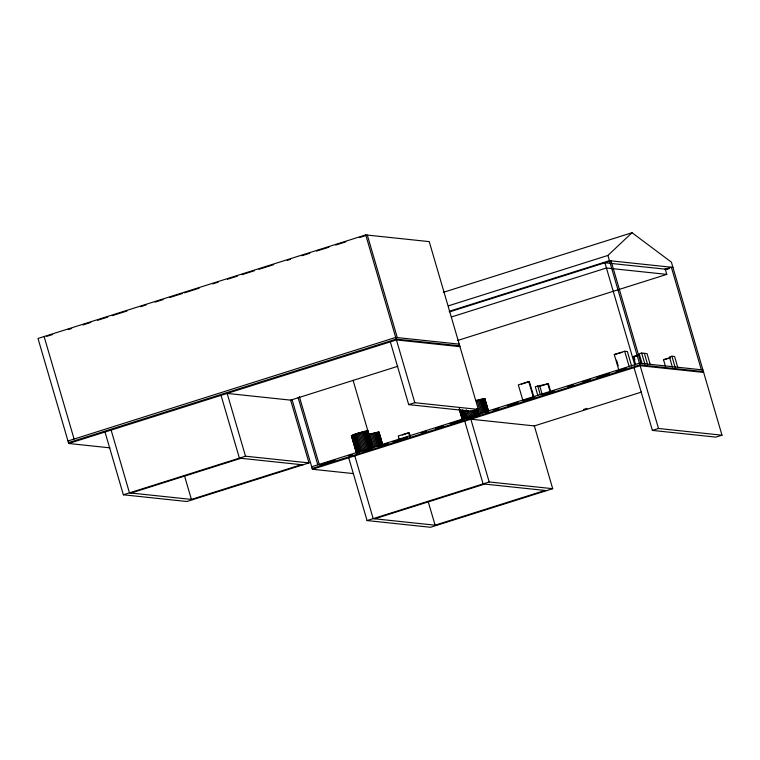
<?xml version="1.0" encoding="UTF-8"?>
<svg xmlns="http://www.w3.org/2000/svg" width="760" height="760" viewBox="0 0 760 760"><rect width="100%" height="100%" fill="white"/><g stroke="black" fill="none" stroke-linecap="round" stroke-linejoin="round"><path stroke-width="1.14" d="M356.611 453.682L351.405 435.86L354.341 434.33L363.651 431.537L368.001 431.005L372.894 447.716M368.001 431.005L367.279 431.575M372.571 447.744L368.666 434.378L379.041 432.164L378.318 432.744M475.741 400.558L484.889 398.724L484.167 399.304M448.561 305.795L607.905 255.445L632.025 232.721L671.403 262.162L722 435.195L715.892 437.123L652.394 430.407L634.039 367.64M357.979 433.675L358.938 433.352M479.969 415.036L429.229 241.623L365.731 234.906L38 338.456L68.713 443.488L109.868 447.839M46.816 336.338L52.459 334.552M68.257 329.565L71.639 328.491M82.925 324.928L90.82 322.43M97.594 320.292L107.749 317.081M112.261 315.656L126.939 311.02M140.476 306.745L146.119 304.959M155.154 302.109L163.048 299.611M169.822 297.474L182.239 293.55M184.49 292.837L199.158 288.202M212.705 283.926L218.348 282.14M227.373 279.291L237.528 276.079M242.05 274.654L254.458 270.731M258.97 269.306L273.647 264.67M287.185 260.385L290.577 259.322M301.853 255.749L309.757 253.26M316.53 251.113L328.938 247.19M335.711 245.052L345.866 241.841M359.413 237.566L365.275 235.714M443.298 292.353L632.025 232.721M449.188 311.315L609.434 260.68L672.933 267.397M449.635 311.837L611.011 260.851L640.994 363.365M451.497 316.958L606.433 268.005L666.776 274.388L665.247 269.163M67.982 440.98L395.713 337.421L459.211 344.137M68.466 442.652L396.207 339.102L459.705 345.819M68.713 443.488L396.445 339.938L459.942 346.655M664.582 269.373L671.356 267.226L701.337 369.749M666.159 269.534L669.55 268.47M457.558 340.499L666.776 274.388M290.424 400.216L397.793 366.291M105.013 432.022L123.367 494.788L245.508 456.19L309.006 462.906L290.652 400.14L227.155 393.423L245.508 456.19M408.699 404.633L414.798 402.705L478.296 409.421L472.197 411.35L408.699 404.633L390.345 341.867M131.052 493.022L240.977 458.289M533.947 397.242L529.387 381.644L528.751 381.577L518.329 384.864L522.889 400.463M618.839 370.148L614.279 354.549L624.682 351.262L627.38 351.548L631.607 366.035M521.408 384.161L529.387 381.644M621.87 352.422L614.279 354.549M550.639 391.457L548.359 383.658L535.268 386.659L537.871 395.57M650.303 364.752L647.045 353.618L641.668 353.048L639.217 353.818L642.153 363.85M635.578 364.353L633.298 356.554L639.283 354.663M539.001 386.622L548.359 383.658M633.925 356.62L639.15 354.977M636.567 356.06L639.549 355.11M301.321 464.673L191.397 499.406L184.518 475.865M309.006 462.906L186.865 501.505L123.367 494.788M410.276 436.116L409.298 432.772L408.661 432.706L398.24 436.002L399.219 439.337M402.315 434.976L408.3 433.086M311.676 466.754L639.417 363.204L702.914 369.92M320.492 464.635L335.16 459.999M348.707 455.715L352.089 454.651M363.375 451.088L371.269 448.59M378.043 446.452L388.198 443.241M392.711 441.816L407.388 437.18M420.926 432.896L426.569 431.119M435.603 428.26L443.498 425.771M450.272 423.624L462.688 419.71M467.2 418.276L479.608 414.361M493.154 410.077L498.797 408.291M507.822 405.441L517.978 402.23M522.49 400.805L534.907 396.881M541.681 394.744L554.097 390.82M567.635 386.545L573.278 384.759M582.303 381.909L590.207 379.411M596.98 377.273L609.387 373.35M616.16 371.212L626.316 368.001M312.17 468.426L639.901 364.876L703.399 371.592M292.02 399.541L312.408 469.262L640.148 365.712L703.646 372.428M677.844 367.659L674.586 356.516L671.897 356.231L669.456 357L672.381 367.033M665.484 366.424L663.528 359.746L669.512 357.856M670.415 357.837L663.528 359.746M583.604 409.44L586.995 408.367M534.128 425.99L641.487 392.065M348.716 457.795L367.07 520.562L489.203 481.973L552.7 488.689L534.346 425.923L470.849 419.206L489.203 481.973M652.394 430.407L658.502 428.478L722 435.195M374.756 518.795L484.68 484.063M545.024 490.447L435.1 525.179L428.212 501.647M552.7 488.689L430.568 527.278L367.07 520.562M476.881 400.757L477.403 400.615M371.032 434.197L371.555 434.065M360.515 432.896L362.216 432.526M352.327 435.955L351.405 435.86M603.326 262.608L666.824 269.325M633.298 356.554L634.581 356.687M302.898 464.844L239.4 458.128L221.046 395.352M546.601 490.618L483.103 483.901L464.749 421.135M312.408 469.262L353.571 473.613M192.973 499.576L129.475 492.86L111.121 430.084M436.677 525.35L373.179 518.633L354.825 455.867M671.897 356.231L675.156 367.374M644.347 353.334L647.606 364.467M641.668 353.048L644.926 364.192M607.905 255.445L658.502 428.478M633.954 356.62L634.904 359.964M604.903 262.779L634.885 365.294M624.682 351.262L629.242 366.861M616.54 360.192L618.174 365.759M547.732 383.591L550.012 391.39M539.781 386.108L542.383 395.019M537.719 385.89L540.322 394.801M528.751 381.577L533.311 397.176M484.889 398.724L488.481 410.979M484.766 398.63L488.67 412.005M484.452 398.601L488.367 411.967M483.968 398.63L487.882 411.996M483.322 398.705L487.226 412.072M482.514 398.838L486.428 412.214M481.583 399.028L485.488 412.395M480.538 399.266L484.452 412.632M479.408 399.541L483.312 412.908M478.211 399.855L482.115 413.221M476.976 400.188L480.89 413.563M477.441 409.811L478.743 414.266M477.052 408.842L478.686 414.409M476.795 408.728L478.42 414.305M476.815 409.032L478.306 414.143M476.52 409.716L477.822 414.171M475.865 409.792L477.166 414.248M475.066 409.925L476.691 415.501M474.126 410.115L475.76 415.682M473.081 410.352L474.715 415.919M471.95 410.628L473.584 416.195M470.753 410.941L472.387 416.508M469.528 411.284L471.152 416.851M467.96 410.533L469.917 417.212M466.412 409.792L468.692 417.591M465.234 410.172L467.514 417.971M464.132 410.552L466.412 418.351M462.802 409.801L465.405 418.712M461.918 410.144L464.522 419.055M461.168 410.466L463.78 419.377M460.256 409.63L463.182 419.662M459.505 408.756L462.574 419.244M459.268 408.956L462.593 420.327M459.211 409.099L462.469 420.233M367.308 235.068L397.29 337.592M365.731 234.906L414.798 402.705M408.661 432.706L409.972 437.161M379.041 432.164L382.622 444.419M378.917 432.079L382.822 445.445M378.603 432.05L382.508 445.417M378.119 432.07L382.023 445.436M377.463 432.155L381.377 445.522M376.666 432.288L380.57 445.654M375.734 432.469L379.639 445.844M374.69 432.706L378.594 446.072M373.549 432.981L377.463 446.358M372.362 433.295L376.266 446.661M371.127 433.637L375.031 447.003M369.882 433.998L373.796 447.374M353.058 380.247L372.837 447.858M367.565 430.882L372.59 448.048M367.08 430.901L371.963 447.611M366.424 430.986L371.317 447.697M365.626 431.119L370.842 448.941M364.695 431.309L369.911 449.131M363.651 431.537L368.866 449.369M362.52 431.813L367.726 449.644M361.323 432.126L366.529 449.958M360.088 432.469L365.303 450.3M358.844 432.829L364.059 450.661M357.627 433.209L362.843 451.031M356.449 433.589L361.665 451.411M355.347 433.969L360.563 451.791M354.341 434.33L359.556 452.162M353.457 434.682L358.673 452.504M352.716 434.995L357.922 452.817M352.117 435.28L357.333 453.102M351.699 435.518L356.915 453.349M351.462 435.717L356.744 453.767M299.373 396.644L319.361 464.987M298.129 397.613L317.784 464.825M44.108 336.528L74.09 439.052"/></g></svg>
